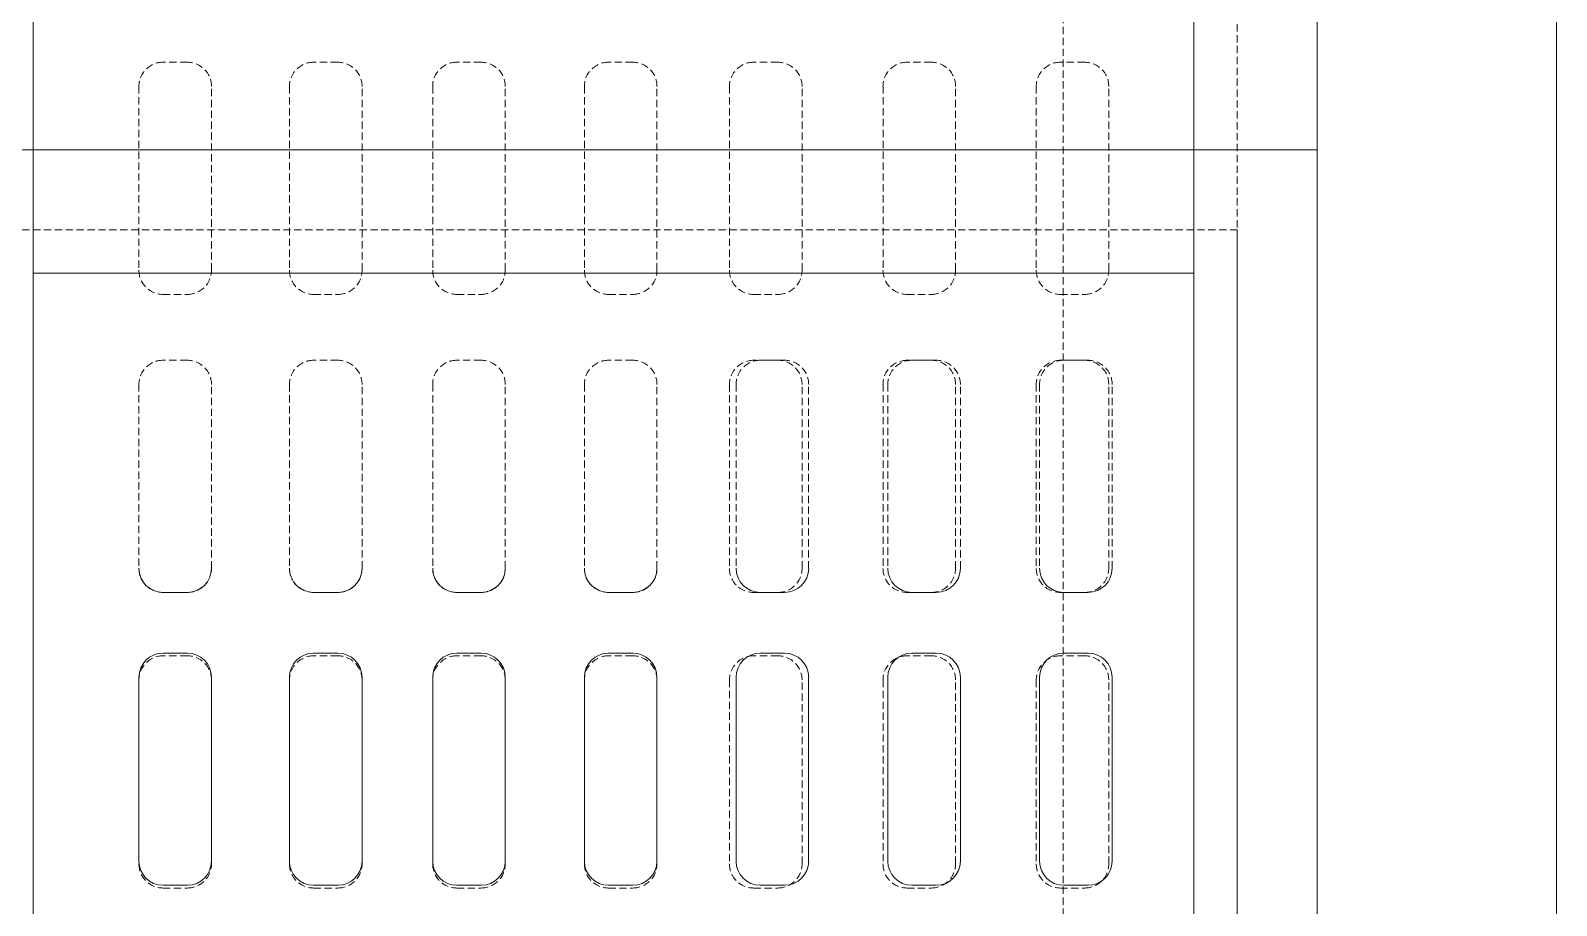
# Model space of a CAD drawing. Header units: inches. Extents: x 65856 to 131389, y 84027 to 134980.
# Drawn here: x 129871 to 130397, y 103155 to 103457 of the extents above; entities that cross this region are included whole.
import ezdxf

# ---------------------------------------------------------------- set-up
doc = ezdxf.new("R2010")
doc.units = ezdxf.units.IN
doc.header["$MEASUREMENT"] = 0
doc.linetypes.add('HIDDEN', pattern=[0.375, 0.25, -0.125])
doc.layers.add('DIM', color=251, linetype='Continuous', lineweight=0)
doc.layers.add('M-X-BKGD', color=8, linetype='Continuous')

# ---------------------------------------------------------------- blocks, each defined once
blk = doc.blocks.new('123')
at = {"layer": 'DIM'}
for p, q in [((-775611.2, -1074547.67), (-775547.81, -1074547.67)), ((-775611.2, -1074547.67), (-775547.81, -1074547.67)), ((-775619.51, -1074564.36), (-775619.51, -1074555.97)), ((-775619.51, -1074564.36), (-775619.51, -1074555.97)), ((-775539.51, -1074555.97), (-775539.51, -1074564.36)), ((-775539.51, -1074555.97), (-775539.51, -1074564.36)), ((-775518.58, -1074555.97), (-775518.58, -1074564.36)), ((-775518.58, -1074555.97), (-775518.58, -1074564.36)), ((-775547.81, -1074572.67), (-775611.2, -1074572.67)), ((-775547.81, -1074572.67), (-775611.2, -1074572.67)), ((-775611.2, -1074599.56), (-775547.81, -1074599.56)), ((-775611.2, -1074599.56), (-775547.81, -1074599.56)), ((-775619.51, -1074616.25), (-775619.51, -1074607.86)), ((-775619.51, -1074616.25), (-775619.51, -1074607.86)), ((-775539.51, -1074607.86), (-775539.51, -1074616.25)), ((-775539.51, -1074607.86), (-775539.51, -1074616.25)), ((-775518.58, -1074607.86), (-775518.58, -1074616.25)), ((-775518.58, -1074607.86), (-775518.58, -1074616.25)), ((-775547.81, -1074624.56), (-775611.2, -1074624.56)), ((-775547.81, -1074624.56), (-775611.2, -1074624.56)), ((-775611.2, -1074648.91), (-775547.81, -1074648.91)), ((-775611.2, -1074648.91), (-775547.81, -1074648.91)), ((-775619.51, -1074665.61), (-775619.51, -1074657.22)), ((-775619.51, -1074665.61), (-775619.51, -1074657.22)), ((-775539.51, -1074657.22), (-775539.51, -1074665.61)), ((-775539.51, -1074657.22), (-775539.51, -1074665.61)), ((-775518.58, -1074657.22), (-775518.58, -1074665.61)), ((-775518.58, -1074657.22), (-775518.58, -1074665.61)), ((-775547.81, -1074673.91), (-775611.2, -1074673.91)), ((-775547.81, -1074673.91), (-775611.2, -1074673.91)), ((-775611.2, -1074701.2), (-775547.81, -1074701.2)), ((-775611.2, -1074701.2), (-775547.81, -1074701.2)), ((-775619.51, -1074717.89), (-775619.51, -1074709.5)), ((-775619.51, -1074717.89), (-775619.51, -1074709.5)), ((-775539.51, -1074709.5), (-775539.51, -1074717.89)), ((-775539.51, -1074709.5), (-775539.51, -1074717.89)), ((-775518.58, -1074709.5), (-775518.58, -1074717.89)), ((-775518.58, -1074709.5), (-775518.58, -1074717.89)), ((-775547.81, -1074726.2), (-775611.2, -1074726.2)), ((-775547.81, -1074726.2), (-775611.2, -1074726.2)), ((-775611.2, -1074753.48), (-775547.81, -1074753.48)), ((-775611.2, -1074753.48), (-775547.81, -1074753.48)), ((-775619.51, -1074770.18), (-775619.51, -1074761.79)), ((-775619.51, -1074770.18), (-775619.51, -1074761.79)), ((-775539.51, -1074761.79), (-775539.51, -1074770.18)), ((-775539.51, -1074761.79), (-775539.51, -1074770.18)), ((-775518.58, -1074761.79), (-775518.58, -1074770.18)), ((-775518.58, -1074761.79), (-775518.58, -1074770.18)), ((-775547.81, -1074778.48), (-775611.2, -1074778.48)), ((-775547.81, -1074778.48), (-775611.2, -1074778.48)), ((-775611.2, -1074805.77), (-775547.81, -1074805.77)), ((-775611.2, -1074805.77), (-775547.81, -1074805.77)), ((-775619.51, -1074822.46), (-775619.51, -1074814.07)), ((-775619.51, -1074822.46), (-775619.51, -1074814.07)), ((-775539.51, -1074814.07), (-775539.51, -1074822.46)), ((-775539.51, -1074814.07), (-775539.51, -1074822.46)), ((-775518.58, -1074814.07), (-775518.58, -1074822.46)), ((-775518.58, -1074814.07), (-775518.58, -1074822.46)), ((-775547.81, -1074830.77), (-775611.2, -1074830.77)), ((-775547.81, -1074830.77), (-775611.2, -1074830.77)), ((-775611.2, -1074858.05), (-775547.81, -1074858.05)), ((-775611.2, -1074858.05), (-775547.81, -1074858.05)), ((-775619.51, -1074874.75), (-775619.51, -1074866.36)), ((-775619.51, -1074874.75), (-775619.51, -1074866.36)), ((-775539.51, -1074866.36), (-775539.51, -1074874.75)), ((-775539.51, -1074866.36), (-775539.51, -1074874.75)), ((-775518.58, -1074866.36), (-775518.58, -1074874.75)), ((-775518.58, -1074866.36), (-775518.58, -1074874.75)), ((-775547.81, -1074883.05), (-775611.2, -1074883.05)), ((-775547.81, -1074883.05), (-775611.2, -1074883.05))]:
    blk.add_line(p, q, dxfattribs=at)
at = {"layer": 'DIM', "linetype": 'HIDDEN', "lineweight": 0, "ltscale": 10}
for p, q in [((-775446.89, -1074547.67), (-775510.28, -1074547.67)), ((-775446.89, -1074547.67), (-775510.28, -1074547.67)), ((-775344.2, -1074547.67), (-775407.59, -1074547.67)), ((-775344.2, -1074547.67), (-775407.59, -1074547.67)), ((-775438.58, -1074564.36), (-775438.58, -1074555.97)), ((-775438.58, -1074564.36), (-775438.58, -1074555.97)), ((-775415.9, -1074555.97), (-775415.9, -1074564.36)), ((-775415.9, -1074555.97), (-775415.9, -1074564.36)), ((-775335.9, -1074564.36), (-775335.9, -1074555.97)), ((-775335.9, -1074564.36), (-775335.9, -1074555.97)), ((-775510.28, -1074572.67), (-775446.89, -1074572.67)), ((-775510.28, -1074572.67), (-775446.89, -1074572.67)), ((-775407.59, -1074572.67), (-775344.2, -1074572.67)), ((-775407.59, -1074572.67), (-775344.2, -1074572.67)), ((-775446.89, -1074599.56), (-775510.28, -1074599.56)), ((-775446.89, -1074599.56), (-775510.28, -1074599.56)), ((-775344.2, -1074599.56), (-775407.59, -1074599.56)), ((-775344.2, -1074599.56), (-775407.59, -1074599.56)), ((-775438.58, -1074616.25), (-775438.58, -1074607.86)), ((-775438.58, -1074616.25), (-775438.58, -1074607.86)), ((-775415.9, -1074607.86), (-775415.9, -1074616.25)), ((-775415.9, -1074607.86), (-775415.9, -1074616.25)), ((-775335.9, -1074616.25), (-775335.9, -1074607.86)), ((-775335.9, -1074616.25), (-775335.9, -1074607.86)), ((-775510.28, -1074624.56), (-775446.89, -1074624.56)), ((-775510.28, -1074624.56), (-775446.89, -1074624.56)), ((-775407.59, -1074624.56), (-775344.2, -1074624.56)), ((-775407.59, -1074624.56), (-775344.2, -1074624.56)), ((-775446.89, -1074648.91), (-775510.28, -1074648.91)), ((-775446.89, -1074648.91), (-775510.28, -1074648.91)), ((-775344.2, -1074648.91), (-775407.59, -1074648.91)), ((-775344.2, -1074648.91), (-775407.59, -1074648.91)), ((-775438.58, -1074665.61), (-775438.58, -1074657.22)), ((-775438.58, -1074665.61), (-775438.58, -1074657.22)), ((-775415.9, -1074657.22), (-775415.9, -1074665.61)), ((-775415.9, -1074657.22), (-775415.9, -1074665.61)), ((-775335.9, -1074665.61), (-775335.9, -1074657.22)), ((-775335.9, -1074665.61), (-775335.9, -1074657.22)), ((-775510.28, -1074673.91), (-775446.89, -1074673.91)), ((-775510.28, -1074673.91), (-775446.89, -1074673.91)), ((-775407.59, -1074673.91), (-775344.2, -1074673.91)), ((-775407.59, -1074673.91), (-775344.2, -1074673.91)), ((-775446.89, -1074701.2), (-775510.28, -1074701.2)), ((-775446.89, -1074701.2), (-775510.28, -1074701.2)), ((-775344.2, -1074701.2), (-775407.59, -1074701.2)), ((-775344.2, -1074701.2), (-775407.59, -1074701.2)), ((-775438.58, -1074717.89), (-775438.58, -1074709.5)), ((-775438.58, -1074717.89), (-775438.58, -1074709.5)), ((-775415.9, -1074709.5), (-775415.9, -1074717.89)), ((-775415.9, -1074709.5), (-775415.9, -1074717.89)), ((-775335.9, -1074717.89), (-775335.9, -1074709.5)), ((-775335.9, -1074717.89), (-775335.9, -1074709.5)), ((-775510.28, -1074726.2), (-775446.89, -1074726.2)), ((-775510.28, -1074726.2), (-775446.89, -1074726.2)), ((-775407.59, -1074726.2), (-775344.2, -1074726.2)), ((-775407.59, -1074726.2), (-775344.2, -1074726.2)), ((-775344.2, -1074751.2), (-775407.59, -1074751.2)), ((-775344.2, -1074751.2), (-775407.59, -1074751.2)), ((-775446.89, -1074753.48), (-775510.28, -1074753.48)), ((-775446.89, -1074753.48), (-775510.28, -1074753.48)), ((-775438.58, -1074770.18), (-775438.58, -1074761.79)), ((-775438.58, -1074770.18), (-775438.58, -1074761.79)), ((-775415.9, -1074759.5), (-775415.9, -1074767.89)), ((-775415.9, -1074759.5), (-775415.9, -1074767.89)), ((-775335.9, -1074767.89), (-775335.9, -1074759.5)), ((-775335.9, -1074767.89), (-775335.9, -1074759.5)), ((-775510.28, -1074778.48), (-775446.89, -1074778.48)), ((-775510.28, -1074778.48), (-775446.89, -1074778.48)), ((-775407.59, -1074776.2), (-775344.2, -1074776.2)), ((-775407.59, -1074776.2), (-775344.2, -1074776.2)), ((-775344.2, -1074804.1), (-775407.59, -1074804.1)), ((-775344.2, -1074804.1), (-775407.59, -1074804.1)), ((-775446.89, -1074805.77), (-775510.28, -1074805.77)), ((-775446.89, -1074805.77), (-775510.28, -1074805.77)), ((-775438.58, -1074822.46), (-775438.58, -1074814.07)), ((-775438.58, -1074822.46), (-775438.58, -1074814.07)), ((-775415.9, -1074812.4), (-775415.9, -1074820.79)), ((-775415.9, -1074812.4), (-775415.9, -1074820.79)), ((-775335.9, -1074820.79), (-775335.9, -1074812.4)), ((-775335.9, -1074820.79), (-775335.9, -1074812.4)), ((-775510.28, -1074830.77), (-775446.89, -1074830.77)), ((-775510.28, -1074830.77), (-775446.89, -1074830.77)), ((-775407.59, -1074829.1), (-775344.2, -1074829.1)), ((-775407.59, -1074829.1), (-775344.2, -1074829.1)), ((-775446.89, -1074858.05), (-775510.28, -1074858.05)), ((-775446.89, -1074858.05), (-775510.28, -1074858.05)), ((-775344.2, -1074856.91), (-775407.59, -1074856.91)), ((-775344.2, -1074856.91), (-775407.59, -1074856.91)), ((-775438.58, -1074874.75), (-775438.58, -1074866.36)), ((-775438.58, -1074874.75), (-775438.58, -1074866.36)), ((-775415.9, -1074865.22), (-775415.9, -1074873.6)), ((-775415.9, -1074865.22), (-775415.9, -1074873.6)), ((-775335.9, -1074873.6), (-775335.9, -1074865.22)), ((-775335.9, -1074873.6), (-775335.9, -1074865.22)), ((-775510.28, -1074883.05), (-775446.89, -1074883.05)), ((-775510.28, -1074883.05), (-775446.89, -1074883.05)), ((-775407.59, -1074881.91), (-775344.2, -1074881.91)), ((-775407.59, -1074881.91), (-775344.2, -1074881.91))]:
    blk.add_line(p, q, dxfattribs=at)
blk.add_lwpolyline([(-775079.04, -1074386.2), (-775979.04, -1074386.2), (-775979.04, -1075036.2), (-775079.04, -1075036.2)], close=True, dxfattribs=at)
blk.add_lwpolyline([(-775079.04, -1074386.2), (-775979.04, -1074386.2), (-775979.04, -1075036.2), (-775079.04, -1075036.2)], close=True, dxfattribs=at)
at = {"layer": 'DIM', "lineweight": 0}
for points in [[(-775079.04, -1074386.2), (-775979.04, -1074386.2), (-775979.04, -1075036.2), (-775079.04, -1075036.2)], [(-775079.04, -1074386.2), (-775979.04, -1074386.2), (-775979.04, -1075036.2), (-775079.04, -1075036.2)], [(-775204.04, -1074511.2), (-775854.04, -1074511.2), (-775854.04, -1074911.2), (-775204.04, -1074911.2)], [(-775204.04, -1074511.2), (-775854.04, -1074511.2), (-775854.04, -1074911.2), (-775204.04, -1074911.2)]]:
    blk.add_lwpolyline(points, close=True, dxfattribs=at)
blk.add_lwpolyline([(-775896.54, -1074953.7), (-775161.54, -1074953.7), (-775161.54, -1074468.7), (-775896.54, -1074468.7)], dxfattribs=at)
blk.add_lwpolyline([(-775896.54, -1074953.7), (-775161.54, -1074953.7), (-775161.54, -1074468.7), (-775896.54, -1074468.7)], dxfattribs=at)
at = {"layer": 'DIM', "linetype": 'HIDDEN', "lineweight": 0, "ltscale": 10}
blk.add_lwpolyline([(-775869.04, -1074926.2), (-775189.04, -1074926.2), (-775189.04, -1074496.2), (-775616.37, -1074496.2)], dxfattribs=at)
blk.add_lwpolyline([(-775869.04, -1074926.2), (-775189.04, -1074926.2), (-775189.04, -1074496.2), (-775616.37, -1074496.2)], dxfattribs=at)
at = {"layer": 'DIM'}
for centre, start, end in [((-775611.2, -1074555.97), 90, 180), ((-775611.2, -1074555.97), 90, 180), ((-775547.81, -1074555.97), 0, 90), ((-775547.81, -1074555.97), 0, 90), ((-775510.28, -1074555.97), 90, 180), ((-775510.28, -1074555.97), 90, 180), ((-775611.2, -1074564.36), 180, 270), ((-775611.2, -1074564.36), 180, 270), ((-775547.81, -1074564.36), 270, 0), ((-775547.81, -1074564.36), 270, 0), ((-775510.28, -1074564.36), 180, 270), ((-775510.28, -1074564.36), 180, 270), ((-775611.2, -1074607.86), 90, 180), ((-775611.2, -1074607.86), 90, 180), ((-775547.81, -1074607.86), 0, 90), ((-775547.81, -1074607.86), 0, 90), ((-775510.28, -1074607.86), 90, 180), ((-775510.28, -1074607.86), 90, 180), ((-775611.2, -1074616.25), 180, 270), ((-775611.2, -1074616.25), 180, 270), ((-775547.81, -1074616.25), 270, 0), ((-775547.81, -1074616.25), 270, 0), ((-775510.28, -1074616.25), 180, 270), ((-775510.28, -1074616.25), 180, 270), ((-775611.2, -1074657.22), 90, 180), ((-775611.2, -1074657.22), 90, 180), ((-775547.81, -1074657.22), 0, 90), ((-775547.81, -1074657.22), 0, 90), ((-775510.28, -1074657.22), 90, 180), ((-775510.28, -1074657.22), 90, 180), ((-775611.2, -1074665.61), 180, 270), ((-775611.2, -1074665.61), 180, 270), ((-775547.81, -1074665.61), 270, 0), ((-775547.81, -1074665.61), 270, 0), ((-775510.28, -1074665.61), 180, 270), ((-775510.28, -1074665.61), 180, 270), ((-775611.2, -1074709.5), 90, 180), ((-775611.2, -1074709.5), 90, 180), ((-775547.81, -1074709.5), 0, 90), ((-775547.81, -1074709.5), 0, 90), ((-775510.28, -1074709.5), 90, 180), ((-775510.28, -1074709.5), 90, 180), ((-775611.2, -1074717.89), 180, 270), ((-775611.2, -1074717.89), 180, 270), ((-775547.81, -1074717.89), 270, 0), ((-775547.81, -1074717.89), 270, 0), ((-775510.28, -1074717.89), 180, 270), ((-775510.28, -1074717.89), 180, 270), ((-775611.2, -1074761.79), 90, 180), ((-775611.2, -1074761.79), 90, 180), ((-775547.81, -1074761.79), 0, 90), ((-775547.81, -1074761.79), 0, 90), ((-775510.28, -1074761.79), 90, 180), ((-775510.28, -1074761.79), 90, 180), ((-775611.2, -1074770.18), 180, 270), ((-775611.2, -1074770.18), 180, 270), ((-775547.81, -1074770.18), 270, 0), ((-775547.81, -1074770.18), 270, 0), ((-775510.28, -1074770.18), 180, 270), ((-775510.28, -1074770.18), 180, 270), ((-775611.2, -1074814.07), 90, 180), ((-775611.2, -1074814.07), 90, 180), ((-775547.81, -1074814.07), 0, 90), ((-775547.81, -1074814.07), 0, 90), ((-775510.28, -1074814.07), 90, 180), ((-775510.28, -1074814.07), 90, 180), ((-775611.2, -1074822.46), 180, 270), ((-775611.2, -1074822.46), 180, 270), ((-775547.81, -1074822.46), 270, 0), ((-775547.81, -1074822.46), 270, 0), ((-775510.28, -1074822.46), 180, 270), ((-775510.28, -1074822.46), 180, 270), ((-775611.2, -1074866.36), 90, 180), ((-775611.2, -1074866.36), 90, 180), ((-775547.81, -1074866.36), 0, 90), ((-775547.81, -1074866.36), 0, 90), ((-775510.28, -1074866.36), 90, 180), ((-775510.28, -1074866.36), 90, 180), ((-775611.2, -1074874.75), 180, 270), ((-775611.2, -1074874.75), 180, 270), ((-775547.81, -1074874.75), 270, 0), ((-775547.81, -1074874.75), 270, 0), ((-775510.28, -1074874.75), 180, 270), ((-775510.28, -1074874.75), 180, 270)]:
    blk.add_arc(centre, 8.31, start, end, dxfattribs=at)
at = {"layer": 'DIM', "linetype": 'HIDDEN', "lineweight": 0, "ltscale": 10}
for centre, start, end in [((-775446.89, -1074555.97), 0, 90), ((-775446.89, -1074555.97), 0, 90), ((-775407.59, -1074555.97), 90, 180), ((-775407.59, -1074555.97), 90, 180), ((-775344.2, -1074555.97), 0, 90), ((-775344.2, -1074555.97), 0, 90), ((-775446.89, -1074564.36), 270, 0), ((-775446.89, -1074564.36), 270, 0), ((-775407.59, -1074564.36), 180, 270), ((-775407.59, -1074564.36), 180, 270), ((-775344.2, -1074564.36), 270, 0), ((-775344.2, -1074564.36), 270, 0), ((-775446.89, -1074607.86), 0, 90), ((-775446.89, -1074607.86), 0, 90), ((-775407.59, -1074607.86), 90, 180), ((-775407.59, -1074607.86), 90, 180), ((-775344.2, -1074607.86), 0, 90), ((-775344.2, -1074607.86), 0, 90), ((-775446.89, -1074616.25), 270, 0), ((-775446.89, -1074616.25), 270, 0), ((-775407.59, -1074616.25), 180, 270), ((-775407.59, -1074616.25), 180, 270), ((-775344.2, -1074616.25), 270, 0), ((-775344.2, -1074616.25), 270, 0), ((-775446.89, -1074657.22), 0, 90), ((-775446.89, -1074657.22), 0, 90), ((-775407.59, -1074657.22), 90, 180), ((-775407.59, -1074657.22), 90, 180), ((-775344.2, -1074657.22), 0, 90), ((-775344.2, -1074657.22), 0, 90), ((-775446.89, -1074665.61), 270, 0), ((-775446.89, -1074665.61), 270, 0), ((-775407.59, -1074665.61), 180, 270), ((-775407.59, -1074665.61), 180, 270), ((-775344.2, -1074665.61), 270, 0), ((-775344.2, -1074665.61), 270, 0), ((-775446.89, -1074709.5), 0, 90), ((-775446.89, -1074709.5), 0, 90), ((-775407.59, -1074709.5), 90, 180), ((-775407.59, -1074709.5), 90, 180), ((-775344.2, -1074709.5), 0, 90), ((-775344.2, -1074709.5), 0, 90), ((-775446.89, -1074717.89), 270, 0), ((-775446.89, -1074717.89), 270, 0), ((-775407.59, -1074717.89), 180, 270), ((-775407.59, -1074717.89), 180, 270), ((-775344.2, -1074717.89), 270, 0), ((-775344.2, -1074717.89), 270, 0), ((-775407.59, -1074759.5), 90, 180), ((-775407.59, -1074759.5), 90, 180), ((-775344.2, -1074759.5), 0, 90), ((-775344.2, -1074759.5), 0, 90), ((-775446.89, -1074761.79), 0, 90), ((-775446.89, -1074761.79), 0, 90), ((-775407.59, -1074767.89), 180, 270), ((-775407.59, -1074767.89), 180, 270), ((-775344.2, -1074767.89), 270, 0), ((-775344.2, -1074767.89), 270, 0), ((-775446.89, -1074770.18), 270, 0), ((-775446.89, -1074770.18), 270, 0), ((-775407.59, -1074812.4), 90, 180), ((-775407.59, -1074812.4), 90, 180), ((-775344.2, -1074812.4), 0, 90), ((-775344.2, -1074812.4), 0, 90), ((-775446.89, -1074814.07), 0, 90), ((-775446.89, -1074814.07), 0, 90), ((-775407.59, -1074820.79), 180, 270), ((-775407.59, -1074820.79), 180, 270), ((-775344.2, -1074820.79), 270, 0), ((-775344.2, -1074820.79), 270, 0), ((-775446.89, -1074822.46), 270, 0), ((-775446.89, -1074822.46), 270, 0), ((-775446.89, -1074866.36), 0, 90), ((-775446.89, -1074866.36), 0, 90), ((-775407.59, -1074865.22), 90, 180), ((-775407.59, -1074865.22), 90, 180), ((-775344.2, -1074865.22), 0, 90), ((-775344.2, -1074865.22), 0, 90), ((-775407.59, -1074873.6), 180, 270), ((-775407.59, -1074873.6), 180, 270), ((-775344.2, -1074873.6), 270, 0), ((-775344.2, -1074873.6), 270, 0), ((-775446.89, -1074874.75), 270, 0), ((-775446.89, -1074874.75), 270, 0)]:
    blk.add_arc(centre, 8.31, start, end, dxfattribs=at)

msp = doc.modelspace()

# ---------------------------------------------------------------- linework, layer by layer
at = {"layer": 'M-X-BKGD', "color": 8, "linetype": 'HIDDEN', "lineweight": 0, "ltscale": 10}
for p, q in [((130226.76, 91961.76), (130226.76, 133649.9)), ((129924.96, 103343.14), (129916.57, 103343.14)), ((129924.96, 103343.14), (129916.57, 103343.14)), ((129976.85, 103343.14), (129968.46, 103343.14)), ((129976.85, 103343.14), (129968.46, 103343.14)), ((130026.21, 103343.14), (130017.82, 103343.14)), ((130026.21, 103343.14), (130017.82, 103343.14)), ((130078.49, 103343.14), (130070.1, 103343.14)), ((130078.49, 103343.14), (130070.1, 103343.14)), ((130128.49, 103343.14), (130120.1, 103343.14)), ((130128.49, 103343.14), (130120.1, 103343.14)), ((130181.39, 103343.14), (130173, 103343.14)), ((130181.39, 103343.14), (130173, 103343.14)), ((130234.2, 103343.14), (130225.82, 103343.14)), ((130234.2, 103343.14), (130225.82, 103343.14)), ((129908.26, 103334.83), (129908.26, 103271.44)), ((129908.26, 103334.83), (129908.26, 103271.44)), ((129933.26, 103271.44), (129933.26, 103334.83)), ((129933.26, 103271.44), (129933.26, 103334.83)), ((129960.15, 103334.83), (129960.15, 103271.44)), ((129960.15, 103334.83), (129960.15, 103271.44)), ((129985.15, 103271.44), (129985.15, 103334.83)), ((129985.15, 103271.44), (129985.15, 103334.83)), ((130009.51, 103334.83), (130009.51, 103271.44)), ((130009.51, 103334.83), (130009.51, 103271.44)), ((130034.51, 103271.44), (130034.51, 103334.83)), ((130034.51, 103271.44), (130034.51, 103334.83)), ((130061.8, 103334.83), (130061.8, 103271.44)), ((130061.8, 103334.83), (130061.8, 103271.44)), ((130086.8, 103271.44), (130086.8, 103334.83)), ((130086.8, 103271.44), (130086.8, 103334.83)), ((130111.8, 103334.83), (130111.8, 103271.44)), ((130111.8, 103334.83), (130111.8, 103271.44)), ((130136.8, 103271.44), (130136.8, 103334.83)), ((130136.8, 103271.44), (130136.8, 103334.83)), ((130164.7, 103334.83), (130164.7, 103271.44)), ((130164.7, 103334.83), (130164.7, 103271.44)), ((130189.7, 103271.44), (130189.7, 103334.83)), ((130189.7, 103271.44), (130189.7, 103334.83)), ((130217.51, 103334.83), (130217.51, 103271.44)), ((130217.51, 103334.83), (130217.51, 103271.44)), ((130242.51, 103271.44), (130242.51, 103334.83)), ((130242.51, 103271.44), (130242.51, 103334.83)), ((129916.57, 103263.14), (129924.96, 103263.14)), ((129916.57, 103263.14), (129924.96, 103263.14)), ((129968.46, 103263.14), (129976.85, 103263.14)), ((129968.46, 103263.14), (129976.85, 103263.14)), ((130017.82, 103263.14), (130026.21, 103263.14)), ((130017.82, 103263.14), (130026.21, 103263.14)), ((130070.1, 103263.14), (130078.49, 103263.14)), ((130070.1, 103263.14), (130078.49, 103263.14)), ((130120.1, 103263.14), (130128.49, 103263.14)), ((130120.1, 103263.14), (130128.49, 103263.14)), ((130173, 103263.14), (130181.39, 103263.14)), ((130173, 103263.14), (130181.39, 103263.14)), ((130225.82, 103263.14), (130234.2, 103263.14)), ((130225.82, 103263.14), (130234.2, 103263.14)), ((129924.96, 103241.28), (129916.57, 103241.28)), ((129924.96, 103241.28), (129916.57, 103241.28)), ((129976.85, 103241.28), (129968.46, 103241.28)), ((129976.85, 103241.28), (129968.46, 103241.28)), ((130026.21, 103241.28), (130017.82, 103241.28)), ((130026.21, 103241.28), (130017.82, 103241.28)), ((130078.49, 103241.28), (130070.1, 103241.28)), ((130078.49, 103241.28), (130070.1, 103241.28)), ((130128.49, 103241.28), (130120.1, 103241.28)), ((130128.49, 103241.28), (130120.1, 103241.28)), ((130181.39, 103241.28), (130173, 103241.28)), ((130181.39, 103241.28), (130173, 103241.28)), ((130234.2, 103241.28), (130225.82, 103241.28)), ((130234.2, 103241.28), (130225.82, 103241.28)), ((129908.26, 103232.98), (129908.26, 103169.59)), ((129908.26, 103232.98), (129908.26, 103169.59)), ((129933.26, 103169.59), (129933.26, 103232.98)), ((129933.26, 103169.59), (129933.26, 103232.98)), ((129960.15, 103232.98), (129960.15, 103169.59)), ((129960.15, 103232.98), (129960.15, 103169.59)), ((129985.15, 103169.59), (129985.15, 103232.98)), ((129985.15, 103169.59), (129985.15, 103232.98)), ((130009.51, 103232.98), (130009.51, 103169.59)), ((130009.51, 103232.98), (130009.51, 103169.59)), ((130034.51, 103169.59), (130034.51, 103232.98)), ((130034.51, 103169.59), (130034.51, 103232.98)), ((130061.8, 103232.98), (130061.8, 103169.59)), ((130061.8, 103232.98), (130061.8, 103169.59)), ((130086.8, 103169.59), (130086.8, 103232.98)), ((130086.8, 103169.59), (130086.8, 103232.98)), ((130111.8, 103232.98), (130111.8, 103169.59)), ((130111.8, 103232.98), (130111.8, 103169.59)), ((130136.8, 103169.59), (130136.8, 103232.98)), ((130136.8, 103169.59), (130136.8, 103232.98)), ((130164.7, 103232.98), (130164.7, 103169.59)), ((130164.7, 103232.98), (130164.7, 103169.59)), ((130189.7, 103169.59), (130189.7, 103232.98)), ((130189.7, 103169.59), (130189.7, 103232.98)), ((130217.51, 103232.98), (130217.51, 103169.59)), ((130217.51, 103232.98), (130217.51, 103169.59)), ((130242.51, 103169.59), (130242.51, 103232.98)), ((130242.51, 103169.59), (130242.51, 103232.98)), ((129916.57, 103161.28), (129924.96, 103161.28)), ((129916.57, 103161.28), (129924.96, 103161.28)), ((129968.46, 103161.28), (129976.85, 103161.28)), ((129968.46, 103161.28), (129976.85, 103161.28)), ((130017.82, 103161.28), (130026.21, 103161.28)), ((130017.82, 103161.28), (130026.21, 103161.28)), ((130070.1, 103161.28), (130078.49, 103161.28)), ((130070.1, 103161.28), (130078.49, 103161.28)), ((130120.1, 103161.28), (130128.49, 103161.28)), ((130120.1, 103161.28), (130128.49, 103161.28)), ((130173, 103161.28), (130181.39, 103161.28)), ((130173, 103161.28), (130181.39, 103161.28)), ((130225.82, 103161.28), (130234.2, 103161.28)), ((130225.82, 103161.28), (130234.2, 103161.28))]:
    msp.add_line(p, q, dxfattribs=at)
at = {"layer": 'M-X-BKGD', "color": 8, "linetype": 'Continuous', "lineweight": 0, "ltscale": 10}
msp.add_lwpolyline([(129746.8, 103498.14), (129746.8, 102598.14), (130396.8, 102598.14), (130396.8, 103498.14)], close=True, dxfattribs=at)
msp.add_lwpolyline([(129746.8, 103498.14), (129746.8, 102598.14), (130396.8, 102598.14), (130396.8, 103498.14)], close=True, dxfattribs=at)
msp.add_lwpolyline([(129746.8, 103498.14), (129746.8, 102598.14), (130396.8, 102598.14), (130396.8, 103498.14)], close=True, dxfattribs=at)
msp.add_lwpolyline([(129746.8, 103498.14), (129746.8, 102598.14), (130396.8, 102598.14), (130396.8, 103498.14)], close=True, dxfattribs=at)
at = {"layer": 'M-X-BKGD', "color": 8, "lineweight": 0}
msp.add_lwpolyline([(130314.3, 102680.64), (130314.3, 103415.64), (129829.3, 103415.64), (129829.3, 102680.64)], dxfattribs=at)
msp.add_lwpolyline([(130314.3, 102680.64), (130314.3, 103415.64), (129829.3, 103415.64), (129829.3, 102680.64)], dxfattribs=at)
at = {"layer": 'M-X-BKGD', "color": 8, "linetype": 'HIDDEN', "lineweight": 0, "ltscale": 10}
msp.add_lwpolyline([(130286.8, 102708.14), (130286.8, 103388.14), (129856.8, 103388.14), (129856.8, 102960.81)], dxfattribs=at)
msp.add_lwpolyline([(130286.8, 102708.14), (130286.8, 103388.14), (129856.8, 103388.14), (129856.8, 102960.81)], dxfattribs=at)
at = {"layer": 'M-X-BKGD', "color": 8, "lineweight": 0}
msp.add_lwpolyline([(129871.8, 103373.14), (129871.8, 102723.14), (130271.8, 102723.14), (130271.8, 103373.14)], close=True, dxfattribs=at)
msp.add_lwpolyline([(129871.8, 103373.14), (129871.8, 102723.14), (130271.8, 102723.14), (130271.8, 103373.14)], close=True, dxfattribs=at)
at = {"layer": 'M-X-BKGD', "color": 8, "linetype": 'HIDDEN', "lineweight": 0, "ltscale": 10}
for centre, start, end in [((129916.57, 103334.83), 90, 180), ((129916.57, 103334.83), 90, 180), ((129924.96, 103334.83), 0, 90), ((129924.96, 103334.83), 0, 90), ((129968.46, 103334.83), 90, 180), ((129968.46, 103334.83), 90, 180), ((129976.85, 103334.83), 0, 90), ((129976.85, 103334.83), 0, 90), ((130017.82, 103334.83), 90, 180), ((130017.82, 103334.83), 90, 180), ((130026.21, 103334.83), 0, 90), ((130026.21, 103334.83), 0, 90), ((130070.1, 103334.83), 90, 180), ((130070.1, 103334.83), 90, 180), ((130078.49, 103334.83), 0, 90), ((130078.49, 103334.83), 0, 90), ((130120.1, 103334.83), 90, 180), ((130120.1, 103334.83), 90, 180), ((130128.49, 103334.83), 0, 90), ((130128.49, 103334.83), 0, 90), ((130173, 103334.83), 90, 180), ((130173, 103334.83), 90, 180), ((130181.39, 103334.83), 0, 90), ((130181.39, 103334.83), 0, 90), ((130225.82, 103334.83), 90, 180), ((130225.82, 103334.83), 90, 180), ((130234.2, 103334.83), 0, 90), ((130234.2, 103334.83), 0, 90), ((129916.57, 103271.44), 180, 270), ((129916.57, 103271.44), 180, 270), ((129924.96, 103271.44), 270, 0), ((129924.96, 103271.44), 270, 0), ((129968.46, 103271.44), 180, 270), ((129968.46, 103271.44), 180, 270), ((129976.85, 103271.44), 270, 0), ((129976.85, 103271.44), 270, 0), ((130017.82, 103271.44), 180, 270), ((130017.82, 103271.44), 180, 270), ((130026.21, 103271.44), 270, 0), ((130026.21, 103271.44), 270, 0), ((130070.1, 103271.44), 180, 270), ((130070.1, 103271.44), 180, 270), ((130078.49, 103271.44), 270, 0), ((130078.49, 103271.44), 270, 0), ((130120.1, 103271.44), 180, 270), ((130120.1, 103271.44), 180, 270), ((130128.49, 103271.44), 270, 0), ((130128.49, 103271.44), 270, 0), ((130173, 103271.44), 180, 270), ((130173, 103271.44), 180, 270), ((130181.39, 103271.44), 270, 0), ((130181.39, 103271.44), 270, 0), ((130225.82, 103271.44), 180, 270), ((130225.82, 103271.44), 180, 270), ((130234.2, 103271.44), 270, 0), ((130234.2, 103271.44), 270, 0), ((129916.57, 103232.98), 90, 180), ((129916.57, 103232.98), 90, 180), ((129924.96, 103232.98), 0, 90), ((129924.96, 103232.98), 0, 90), ((129968.46, 103232.98), 90, 180), ((129968.46, 103232.98), 90, 180), ((129976.85, 103232.98), 0, 90), ((129976.85, 103232.98), 0, 90), ((130017.82, 103232.98), 90, 180), ((130017.82, 103232.98), 90, 180), ((130026.21, 103232.98), 0, 90), ((130026.21, 103232.98), 0, 90), ((130070.1, 103232.98), 90, 180), ((130070.1, 103232.98), 90, 180), ((130078.49, 103232.98), 0, 90), ((130078.49, 103232.98), 0, 90), ((130120.1, 103232.98), 90, 180), ((130120.1, 103232.98), 90, 180), ((130128.49, 103232.98), 0, 90), ((130128.49, 103232.98), 0, 90), ((130173, 103232.98), 90, 180), ((130173, 103232.98), 90, 180), ((130181.39, 103232.98), 0, 90), ((130181.39, 103232.98), 0, 90), ((130225.82, 103232.98), 90, 180), ((130225.82, 103232.98), 90, 180), ((130234.2, 103232.98), 0, 90), ((130234.2, 103232.98), 0, 90), ((129916.57, 103169.59), 180, 270), ((129916.57, 103169.59), 180, 270), ((129924.96, 103169.59), 270, 0), ((129924.96, 103169.59), 270, 0), ((129968.46, 103169.59), 180, 270), ((129968.46, 103169.59), 180, 270), ((129976.85, 103169.59), 270, 0), ((129976.85, 103169.59), 270, 0), ((130017.82, 103169.59), 180, 270), ((130017.82, 103169.59), 180, 270), ((130026.21, 103169.59), 270, 0), ((130026.21, 103169.59), 270, 0), ((130070.1, 103169.59), 180, 270), ((130070.1, 103169.59), 180, 270), ((130078.49, 103169.59), 270, 0), ((130078.49, 103169.59), 270, 0), ((130120.1, 103169.59), 180, 270), ((130120.1, 103169.59), 180, 270), ((130128.49, 103169.59), 270, 0), ((130128.49, 103169.59), 270, 0), ((130173, 103169.59), 180, 270), ((130173, 103169.59), 180, 270), ((130181.39, 103169.59), 270, 0), ((130181.39, 103169.59), 270, 0), ((130225.82, 103169.59), 180, 270), ((130225.82, 103169.59), 180, 270), ((130234.2, 103169.59), 270, 0), ((130234.2, 103169.59), 270, 0)]:
    msp.add_arc(centre, 8.31, start, end, dxfattribs=at)

# ---------------------------------------------------------------- block references
at = {"layer": 'M-X-BKGD', "rotation": 90}
msp.add_blockref('123', (-944639.4, 878781.73), dxfattribs=at)

doc.saveas('drawing.dxf')
